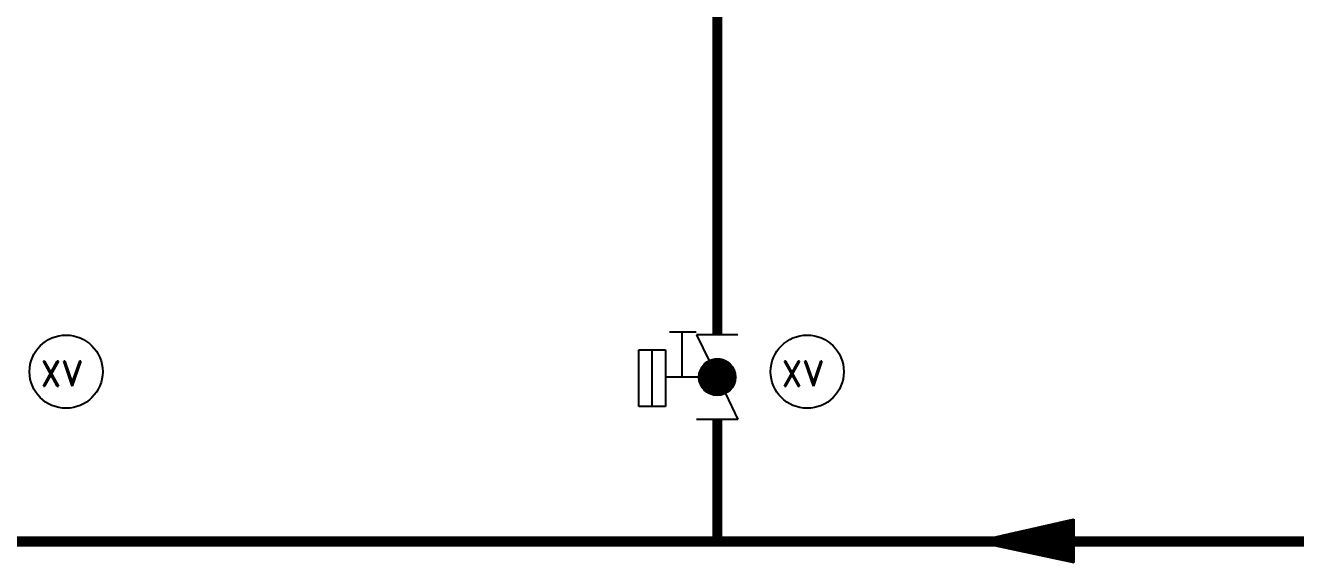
# Model space of a CAD drawing. Extents: x -22909.9 to -22897.8, y -4.7 to 4.1.
# Drawn here: x -22903.843 to -22901.976, y -2.399 to -1.609 of the extents above; entities that cross this region are included whole.
import ezdxf

# ---------------------------------------------------------------- set-up
doc = ezdxf.new("R2010")
doc.units = 0
doc.header["$MEASUREMENT"] = 0
doc.layers.get('0').update_dxf_attribs({"linetype": 'CONTINUOUS'})
doc.layers.add('DESCARGA', color=5, linetype='CONTINUOUS')
doc.styles.add('ROMAND', font='romand', dxfattribs={"height": 0.0339})

# ---------------------------------------------------------------- blocks, each defined once
blk = doc.blocks.new('*X2')
at = {"color": 0}
for p, q in [((2.9951, 7.9732), (3.0021, 7.9802)), ((2.9956, 7.9745), (3.0019, 7.9808)), ((2.996, 7.9758), (3.0017, 7.9815)), ((2.9965, 7.9771), (3.0015, 7.9822)), ((2.9969, 7.9785), (3.0013, 7.9829)), ((2.9973, 7.9798), (3.0011, 7.9835)), ((2.9978, 7.9811), (3.0009, 7.9842)), ((2.9982, 7.9824), (3.0006, 7.9849)), ((2.9987, 7.9838), (3.0004, 7.9855)), ((2.9991, 7.9851), (3.0002, 7.9862)), ((2.9996, 7.9864), (3, 7.9869)), ((2.9784, 7.9228), (3.0102, 7.9546)), ((2.9788, 7.9241), (3.01, 7.9553)), ((2.9792, 7.9255), (3.0098, 7.956)), ((2.9797, 7.9268), (3.0096, 7.9567)), ((2.9801, 7.9281), (3.0094, 7.9573)), ((2.9806, 7.9294), (3.0091, 7.958)), ((2.981, 7.9308), (3.0089, 7.9587)), ((2.9814, 7.9321), (3.0087, 7.9593)), ((2.9819, 7.9334), (3.0085, 7.96)), ((2.9823, 7.9347), (3.0083, 7.9607)), ((2.9828, 7.9361), (3.0081, 7.9614)), ((2.9832, 7.9374), (3.0079, 7.962)), ((2.9837, 7.9387), (3.0077, 7.9627)), ((2.9841, 7.94), (3.0074, 7.9634)), ((2.9845, 7.9414), (3.0072, 7.9641)), ((2.985, 7.9427), (3.007, 7.9647)), ((2.9854, 7.944), (3.0068, 7.9654)), ((2.9859, 7.9453), (3.0066, 7.9661)), ((2.9863, 7.9467), (3.0064, 7.9667)), ((2.9867, 7.948), (3.0062, 7.9674)), ((2.9872, 7.9493), (3.006, 7.9681)), ((2.9876, 7.9506), (3.0057, 7.9688)), ((2.9881, 7.952), (3.0055, 7.9694)), ((2.9885, 7.9533), (3.0053, 7.9701)), ((2.989, 7.9546), (3.0051, 7.9708)), ((2.9894, 7.9559), (3.0049, 7.9714)), ((2.9898, 7.9573), (3.0047, 7.9721)), ((2.9903, 7.9586), (3.0045, 7.9728)), ((2.9907, 7.9599), (3.0043, 7.9735)), ((2.9912, 7.9612), (3.004, 7.9741)), ((2.9916, 7.9626), (3.0038, 7.9748)), ((2.992, 7.9639), (3.0036, 7.9755)), ((2.9925, 7.9652), (3.0034, 7.9761)), ((2.9929, 7.9665), (3.0032, 7.9768)), ((2.9934, 7.9679), (3.003, 7.9775)), ((2.9938, 7.9692), (3.0028, 7.9782)), ((2.9943, 7.9705), (3.0026, 7.9788)), ((2.9947, 7.9718), (3.0023, 7.9795)), ((2.9611, 7.8711), (3.0185, 7.9285)), ((2.9616, 7.8724), (3.0183, 7.9291)), ((2.962, 7.8738), (3.0181, 7.9298)), ((2.9625, 7.8751), (3.0178, 7.9305)), ((2.9629, 7.8764), (3.0176, 7.9311)), ((2.9633, 7.8777), (3.0174, 7.9318)), ((2.9638, 7.8791), (3.0172, 7.9325)), ((2.9642, 7.8804), (3.017, 7.9332)), ((2.9647, 7.8817), (3.0168, 7.9338)), ((2.9651, 7.883), (3.0166, 7.9345)), ((2.9656, 7.8844), (3.0164, 7.9352)), ((2.966, 7.8857), (3.0162, 7.9358)), ((2.9664, 7.887), (3.0159, 7.9365)), ((2.9669, 7.8883), (3.0157, 7.9372)), ((2.9673, 7.8897), (3.0155, 7.9379)), ((2.9678, 7.891), (3.0153, 7.9385)), ((2.9682, 7.8923), (3.0151, 7.9392)), ((2.9686, 7.8936), (3.0149, 7.9399)), ((2.9691, 7.895), (3.0147, 7.9405)), ((2.9695, 7.8963), (3.0145, 7.9412)), ((2.97, 7.8976), (3.0142, 7.9419)), ((2.9704, 7.8989), (3.014, 7.9426)), ((2.9708, 7.9003), (3.0138, 7.9432)), ((2.9713, 7.9016), (3.0136, 7.9439)), ((2.9717, 7.9029), (3.0134, 7.9446)), ((2.9722, 7.9042), (3.0132, 7.9452)), ((2.9726, 7.9056), (3.013, 7.9459)), ((2.9731, 7.9069), (3.0128, 7.9466)), ((2.9735, 7.9082), (3.0125, 7.9473)), ((2.9739, 7.9095), (3.0123, 7.9479)), ((2.9744, 7.9109), (3.0121, 7.9486)), ((2.9748, 7.9122), (3.0119, 7.9493)), ((2.9753, 7.9135), (3.0117, 7.9499)), ((2.9757, 7.9148), (3.0115, 7.9506)), ((2.9761, 7.9162), (3.0113, 7.9513)), ((2.9766, 7.9175), (3.0111, 7.952)), ((2.977, 7.9188), (3.0108, 7.9526)), ((2.9775, 7.9201), (3.0106, 7.9533)), ((2.9779, 7.9215), (3.0104, 7.954)), ((2.9439, 7.8194), (3.0268, 7.9023)), ((2.9444, 7.8207), (3.0266, 7.9029)), ((2.9448, 7.8221), (3.0263, 7.9036)), ((2.9452, 7.8234), (3.0261, 7.9043)), ((2.9457, 7.8247), (3.0259, 7.905)), ((2.9461, 7.826), (3.0257, 7.9056)), ((2.9466, 7.8274), (3.0255, 7.9063)), ((2.947, 7.8287), (3.0253, 7.907)), ((2.9474, 7.83), (3.0251, 7.9076)), ((2.9479, 7.8313), (3.0249, 7.9083)), ((2.9483, 7.8327), (3.0246, 7.909)), ((2.9488, 7.834), (3.0244, 7.9097)), ((2.9492, 7.8353), (3.0242, 7.9103)), ((2.9497, 7.8366), (3.024, 7.911)), ((2.9501, 7.838), (3.0238, 7.9117)), ((2.9505, 7.8393), (3.0236, 7.9123)), ((2.951, 7.8406), (3.0234, 7.913)), ((2.9514, 7.8419), (3.0232, 7.9137)), ((2.9519, 7.8433), (3.0229, 7.9144)), ((2.9523, 7.8446), (3.0227, 7.915)), ((2.9527, 7.8459), (3.0225, 7.9157)), ((2.9532, 7.8472), (3.0223, 7.9164)), ((2.9536, 7.8486), (3.0221, 7.917)), ((2.9541, 7.8499), (3.0219, 7.9177)), ((2.9545, 7.8512), (3.0217, 7.9184)), ((2.955, 7.8526), (3.0215, 7.9191)), ((2.9554, 7.8539), (3.0212, 7.9197)), ((2.9558, 7.8552), (3.021, 7.9204)), ((2.9563, 7.8565), (3.0208, 7.9211)), ((2.9567, 7.8579), (3.0206, 7.9217)), ((2.9572, 7.8592), (3.0204, 7.9224)), ((2.9576, 7.8605), (3.0202, 7.9231)), ((2.958, 7.8618), (3.02, 7.9238)), ((2.9585, 7.8632), (3.0198, 7.9244)), ((2.9589, 7.8645), (3.0195, 7.9251)), ((2.9594, 7.8658), (3.0193, 7.9258)), ((2.9598, 7.8671), (3.0191, 7.9264)), ((2.9603, 7.8685), (3.0189, 7.9271)), ((2.9607, 7.8698), (3.0187, 7.9278)), ((2.9332, 7.7866), (3.0321, 7.8855)), ((2.9333, 7.7876), (3.0319, 7.8862)), ((2.9338, 7.7889), (3.0317, 7.8868)), ((2.9341, 7.7866), (3.0323, 7.8848)), ((2.9342, 7.7903), (3.0314, 7.8875)), ((2.9346, 7.7916), (3.0312, 7.8882)), ((2.935, 7.7866), (3.0325, 7.8841)), ((2.9351, 7.7929), (3.031, 7.8888)), ((2.9355, 7.7942), (3.0308, 7.8895)), ((2.9359, 7.7866), (3.0327, 7.8835)), ((2.936, 7.7956), (3.0306, 7.8902)), ((2.9364, 7.7969), (3.0304, 7.8909)), ((2.9368, 7.7982), (3.0302, 7.8915)), ((2.9368, 7.7866), (3.0329, 7.8828)), ((2.9373, 7.7995), (3.03, 7.8922)), ((2.9377, 7.8009), (3.0297, 7.8929)), ((2.9377, 7.7866), (3.0331, 7.8821)), ((2.9382, 7.8022), (3.0295, 7.8935)), ((2.9385, 7.7866), (3.0334, 7.8815)), ((2.9386, 7.8035), (3.0293, 7.8942)), ((2.9391, 7.8048), (3.0291, 7.8949)), ((2.9394, 7.7866), (3.0336, 7.8808)), ((2.9395, 7.8062), (3.0289, 7.8956)), ((2.9399, 7.8075), (3.0287, 7.8962)), ((2.9403, 7.7866), (3.0338, 7.8801)), ((2.9404, 7.8088), (3.0285, 7.8969)), ((2.9408, 7.8101), (3.0283, 7.8976)), ((2.9412, 7.7866), (3.034, 7.8794)), ((2.9413, 7.8115), (3.028, 7.8982)), ((2.9417, 7.8128), (3.0278, 7.8989)), ((2.9421, 7.8141), (3.0276, 7.8996)), ((2.9421, 7.7866), (3.0342, 7.8788)), ((2.9426, 7.8154), (3.0274, 7.9003)), ((2.943, 7.8168), (3.0272, 7.9009)), ((2.943, 7.7866), (3.0344, 7.8781)), ((2.9435, 7.8181), (3.027, 7.9016)), ((2.9438, 7.7866), (3.0346, 7.8774)), ((2.9447, 7.7866), (3.0348, 7.8768)), ((2.9456, 7.7866), (3.0351, 7.8761)), ((2.9465, 7.7866), (3.0353, 7.8754)), ((2.9474, 7.7866), (3.0355, 7.8747)), ((2.9483, 7.7866), (3.0357, 7.8741)), ((2.9491, 7.7866), (3.0359, 7.8734)), ((2.95, 7.7866), (3.0361, 7.8727)), ((2.9509, 7.7866), (3.0363, 7.8721)), ((2.9518, 7.7866), (3.0365, 7.8714)), ((2.9527, 7.7866), (3.0367, 7.8707)), ((2.9536, 7.7866), (3.037, 7.87)), ((2.9544, 7.7866), (3.0372, 7.8694)), ((2.9553, 7.7866), (3.0374, 7.8687)), ((2.9562, 7.7866), (3.0376, 7.868)), ((2.9571, 7.7866), (3.0378, 7.8674)), ((2.958, 7.7866), (3.038, 7.8667)), ((2.9589, 7.7866), (3.0382, 7.866)), ((2.9598, 7.7866), (3.0384, 7.8653)), ((2.9606, 7.7866), (3.0387, 7.8647)), ((2.9615, 7.7866), (3.0389, 7.864)), ((2.9624, 7.7866), (3.0391, 7.8633)), ((2.9633, 7.7866), (3.0393, 7.8627)), ((2.9642, 7.7866), (3.0395, 7.862)), ((2.9651, 7.7866), (3.0397, 7.8613)), ((2.9659, 7.7866), (3.0399, 7.8606)), ((2.9668, 7.7866), (3.0401, 7.86)), ((2.9677, 7.7866), (3.0404, 7.8593)), ((2.9686, 7.7866), (3.0406, 7.8586)), ((2.9695, 7.7866), (3.0408, 7.8579)), ((2.9704, 7.7866), (3.041, 7.8573)), ((2.9712, 7.7866), (3.0412, 7.8566)), ((2.9721, 7.7866), (3.0414, 7.8559)), ((2.973, 7.7866), (3.0416, 7.8553)), ((2.9739, 7.7866), (3.0418, 7.8546)), ((2.9748, 7.7866), (3.0421, 7.8539)), ((2.9757, 7.7866), (3.0423, 7.8532)), ((2.9765, 7.7866), (3.0425, 7.8526)), ((2.9774, 7.7866), (3.0427, 7.8519)), ((2.9783, 7.7866), (3.0429, 7.8512)), ((2.9792, 7.7866), (3.0431, 7.8506)), ((2.9801, 7.7866), (3.0433, 7.8499)), ((2.981, 7.7866), (3.0435, 7.8492)), ((2.9818, 7.7866), (3.0438, 7.8485)), ((2.9827, 7.7866), (3.044, 7.8479)), ((2.9836, 7.7866), (3.0442, 7.8472)), ((2.9845, 7.7866), (3.0444, 7.8465)), ((2.9854, 7.7866), (3.0446, 7.8459)), ((2.9863, 7.7866), (3.0448, 7.8452)), ((2.9872, 7.7866), (3.045, 7.8445)), ((2.988, 7.7866), (3.0452, 7.8438)), ((2.9889, 7.7866), (3.0455, 7.8432)), ((2.9898, 7.7866), (3.0457, 7.8425)), ((2.9907, 7.7866), (3.0459, 7.8418)), ((2.9916, 7.7866), (3.0461, 7.8412)), ((2.9925, 7.7866), (3.0463, 7.8405)), ((2.9933, 7.7866), (3.0465, 7.8398)), ((2.9942, 7.7866), (3.0467, 7.8391)), ((2.9951, 7.7866), (3.0469, 7.8385)), ((2.996, 7.7866), (3.0472, 7.8378)), ((2.9969, 7.7866), (3.0474, 7.8371)), ((2.9978, 7.7866), (3.0476, 7.8365)), ((2.9986, 7.7866), (3.0478, 7.8358)), ((2.9995, 7.7866), (3.048, 7.8351)), ((3.0004, 7.7866), (3.0482, 7.8344)), ((3.0013, 7.7866), (3.0484, 7.8338)), ((3.0022, 7.7866), (3.0486, 7.8331)), ((3.0031, 7.7866), (3.0489, 7.8324)), ((3.0039, 7.7866), (3.0491, 7.8318)), ((3.0048, 7.7866), (3.0493, 7.8311)), ((3.0057, 7.7866), (3.0495, 7.8304)), ((3.0066, 7.7866), (3.0497, 7.8297)), ((3.0075, 7.7866), (3.0499, 7.8291)), ((3.0084, 7.7866), (3.0501, 7.8284)), ((3.0092, 7.7866), (3.0503, 7.8277)), ((3.0101, 7.7866), (3.0506, 7.8271)), ((3.011, 7.7866), (3.0508, 7.8264)), ((3.0119, 7.7866), (3.051, 7.8257)), ((3.0128, 7.7866), (3.0512, 7.825)), ((3.0137, 7.7866), (3.0514, 7.8244)), ((3.0146, 7.7866), (3.0516, 7.8237)), ((3.0154, 7.7866), (3.0518, 7.823)), ((3.0163, 7.7866), (3.052, 7.8224)), ((3.0172, 7.7866), (3.0523, 7.8217)), ((3.0181, 7.7866), (3.0525, 7.821)), ((3.019, 7.7866), (3.0527, 7.8203)), ((3.0199, 7.7866), (3.0529, 7.8197)), ((3.0207, 7.7866), (3.0531, 7.819)), ((3.0216, 7.7866), (3.0533, 7.8183)), ((3.0225, 7.7866), (3.0535, 7.8177)), ((3.0234, 7.7866), (3.0537, 7.817)), ((3.0243, 7.7866), (3.054, 7.8163)), ((3.0252, 7.7866), (3.0542, 7.8156)), ((3.026, 7.7866), (3.0544, 7.815)), ((3.0269, 7.7866), (3.0546, 7.8143)), ((3.0278, 7.7866), (3.0548, 7.8136)), ((3.0287, 7.7866), (3.055, 7.813)), ((3.0296, 7.7866), (3.0552, 7.8123)), ((3.0305, 7.7866), (3.0554, 7.8116)), ((3.0313, 7.7866), (3.0556, 7.8109)), ((3.0322, 7.7866), (3.0559, 7.8103)), ((3.0331, 7.7866), (3.0561, 7.8096)), ((3.034, 7.7866), (3.0563, 7.8089)), ((3.0349, 7.7866), (3.0565, 7.8083)), ((3.0358, 7.7866), (3.0567, 7.8076)), ((3.0366, 7.7866), (3.0569, 7.8069)), ((3.0375, 7.7866), (3.0571, 7.8062)), ((3.0384, 7.7866), (3.0573, 7.8056)), ((3.0393, 7.7866), (3.0576, 7.8049)), ((3.0402, 7.7866), (3.0578, 7.8042)), ((3.0411, 7.7866), (3.058, 7.8036)), ((3.042, 7.7866), (3.0582, 7.8029)), ((3.0428, 7.7866), (3.0584, 7.8022)), ((3.0437, 7.7866), (3.0586, 7.8015)), ((3.0446, 7.7866), (3.0588, 7.8009)), ((3.0455, 7.7866), (3.059, 7.8002)), ((3.0464, 7.7866), (3.0593, 7.7995)), ((3.0473, 7.7866), (3.0595, 7.7989)), ((3.0481, 7.7866), (3.0597, 7.7982)), ((3.049, 7.7866), (3.0599, 7.7975)), ((3.0499, 7.7866), (3.0601, 7.7968)), ((3.0508, 7.7866), (3.0603, 7.7962)), ((3.0517, 7.7866), (3.0605, 7.7955)), ((3.0526, 7.7866), (3.0607, 7.7948)), ((3.0534, 7.7866), (3.061, 7.7942)), ((3.0543, 7.7866), (3.0612, 7.7935)), ((3.0552, 7.7866), (3.0614, 7.7928)), ((3.0561, 7.7866), (3.0616, 7.7921)), ((3.057, 7.7866), (3.0618, 7.7915)), ((3.0579, 7.7866), (3.062, 7.7908)), ((3.0587, 7.7866), (3.0622, 7.7901)), ((3.0596, 7.7866), (3.0624, 7.7895)), ((3.0605, 7.7866), (3.0627, 7.7888)), ((3.0614, 7.7866), (3.0629, 7.7881)), ((3.0623, 7.7866), (3.0631, 7.7874)), ((3.0632, 7.7866), (3.0633, 7.7868))]:
    blk.add_line(p, q, dxfattribs=at)
blk = doc.blocks.new('FLECHA')
for p, q in [((0.0079, 0.0975), (-0.0403, -0.047)), ((0.0079, 0.0975), (0.0536, -0.047)), ((-0.0403, -0.047), (0.0536, -0.047))]:
    blk.add_line(p, q)
at = {"xscale": 0.7200000000000001, "yscale": 0.7200000000000001, "zscale": 0.7200000000000001}
blk.add_blockref('*X2', (-2.152, -5.6534), dxfattribs=at)
blk = doc.blocks.new('*X22')
at = {"color": 0}
for p, q in [((3.2725, 2.9365), (3.3005, 2.9645)), ((3.2725, 2.9366), (3.3003, 2.9645)), ((3.2725, 2.9368), (3.3002, 2.9645)), ((3.2725, 2.937), (3.3, 2.9645)), ((3.2725, 2.9372), (3.2998, 2.9645)), ((3.2725, 2.9373), (3.2996, 2.9645)), ((3.2725, 2.9375), (3.2995, 2.9645)), ((3.2725, 2.9377), (3.2993, 2.9645)), ((3.2725, 2.9379), (3.2991, 2.9645)), ((3.2725, 2.938), (3.2989, 2.9645)), ((3.2725, 2.9382), (3.2988, 2.9645)), ((3.2725, 2.9384), (3.2986, 2.9645)), ((3.2725, 2.9386), (3.2984, 2.9645)), ((3.2725, 2.9361), (3.3008, 2.9644)), ((3.2725, 2.9363), (3.3007, 2.9644)), ((3.2725, 2.9388), (3.2982, 2.9644)), ((3.2725, 2.939), (3.298, 2.9644)), ((3.2726, 2.935), (3.302, 2.9644)), ((3.2726, 2.9351), (3.3018, 2.9644)), ((3.2726, 2.9353), (3.3017, 2.9644)), ((3.2726, 2.9355), (3.3015, 2.9644)), ((3.2726, 2.9356), (3.3013, 2.9644)), ((3.2726, 2.9358), (3.3012, 2.9644)), ((3.2726, 2.936), (3.301, 2.9644)), ((3.2726, 2.9392), (3.2978, 2.9644)), ((3.2726, 2.9393), (3.2976, 2.9644)), ((3.2726, 2.9395), (3.2975, 2.9644)), ((3.2726, 2.9397), (3.2973, 2.9644)), ((3.2726, 2.9399), (3.2971, 2.9644)), ((3.2726, 2.9401), (3.2969, 2.9644)), ((3.2726, 2.9348), (3.3022, 2.9643)), ((3.2726, 2.9403), (3.2967, 2.9643)), ((3.2727, 2.9342), (3.3028, 2.9643)), ((3.2727, 2.9343), (3.3026, 2.9643)), ((3.2727, 2.9345), (3.3025, 2.9643)), ((3.2727, 2.9347), (3.3023, 2.9643)), ((3.2727, 2.9405), (3.2965, 2.9643)), ((3.2727, 2.9407), (3.2963, 2.9643)), ((3.2727, 2.9409), (3.2961, 2.9643)), ((3.2727, 2.934), (3.3029, 2.9642)), ((3.2727, 2.9411), (3.2959, 2.9642)), ((3.2728, 2.9334), (3.3036, 2.9642)), ((3.2728, 2.9336), (3.3034, 2.9642)), ((3.2728, 2.9337), (3.3033, 2.9642)), ((3.2728, 2.9339), (3.3031, 2.9642)), ((3.2728, 2.9413), (3.2957, 2.9642)), ((3.2728, 2.9415), (3.2955, 2.9642)), ((3.2728, 2.9417), (3.2953, 2.9642)), ((3.2729, 2.9328), (3.3042, 2.9641)), ((3.2729, 2.933), (3.304, 2.9641)), ((3.2729, 2.9331), (3.3039, 2.9641)), ((3.2729, 2.9333), (3.3037, 2.9641)), ((3.2729, 2.9419), (3.295, 2.9641)), ((3.2729, 2.9421), (3.2948, 2.9641)), ((3.2729, 2.9424), (3.2946, 2.964)), ((3.273, 2.9324), (3.3046, 2.964)), ((3.273, 2.9325), (3.3045, 2.964)), ((3.273, 2.9327), (3.3043, 2.964)), ((3.273, 2.9426), (3.2944, 2.964)), ((3.273, 2.9428), (3.2942, 2.964)), ((3.273, 2.9322), (3.3048, 2.9639)), ((3.2731, 2.9319), (3.3051, 2.9639)), ((3.2731, 2.9321), (3.3049, 2.9639)), ((3.2731, 2.943), (3.294, 2.9639)), ((3.2731, 2.9432), (3.2937, 2.9639)), ((3.2731, 2.9318), (3.3052, 2.9638)), ((3.2732, 2.9315), (3.3055, 2.9638)), ((3.2732, 2.9316), (3.3053, 2.9638)), ((3.2732, 2.9435), (3.2935, 2.9638)), ((3.2732, 2.9437), (3.2933, 2.9638)), ((3.2732, 2.9313), (3.3056, 2.9637)), ((3.2733, 2.9311), (3.3059, 2.9637)), ((3.2733, 2.9312), (3.3058, 2.9637)), ((3.2733, 2.9439), (3.293, 2.9637)), ((3.2733, 2.9442), (3.2928, 2.9637)), ((3.2733, 2.9309), (3.3061, 2.9636)), ((3.2734, 2.9306), (3.3063, 2.9636)), ((3.2734, 2.9308), (3.3062, 2.9636)), ((3.2734, 2.9444), (3.2926, 2.9636)), ((3.2734, 2.9305), (3.3065, 2.9635)), ((3.2735, 2.9302), (3.3068, 2.9635)), ((3.2735, 2.9304), (3.3066, 2.9635)), ((3.2735, 2.9447), (3.2923, 2.9635)), ((3.2735, 2.9449), (3.2921, 2.9635)), ((3.2736, 2.93), (3.307, 2.9634)), ((3.2736, 2.9301), (3.3069, 2.9634)), ((3.2736, 2.9451), (3.2918, 2.9634)), ((3.2736, 2.9298), (3.3072, 2.9633)), ((3.2737, 2.9295), (3.3074, 2.9633)), ((3.2737, 2.9297), (3.3073, 2.9633)), ((3.2737, 2.9454), (3.2916, 2.9633)), ((3.2737, 2.9457), (3.2913, 2.9632)), ((3.2738, 2.9293), (3.3077, 2.9632)), ((3.2738, 2.9294), (3.3076, 2.9632)), ((3.2738, 2.9459), (3.2911, 2.9631)), ((3.2739, 2.929), (3.308, 2.9631)), ((3.2739, 2.9291), (3.3078, 2.9631)), ((3.2739, 2.9462), (3.2908, 2.9631)), ((3.2739, 2.9289), (3.3081, 2.963)), ((3.274, 2.9287), (3.3082, 2.963)), ((3.274, 2.9464), (3.2905, 2.963)), ((3.274, 2.9286), (3.3084, 2.9629)), ((3.2741, 2.9285), (3.3085, 2.9629)), ((3.2741, 2.9467), (3.2903, 2.9629)), ((3.2741, 2.9284), (3.3086, 2.9628)), ((3.2742, 2.9281), (3.3089, 2.9628)), ((3.2742, 2.9282), (3.3088, 2.9628)), ((3.2742, 2.947), (3.29, 2.9628)), ((3.2743, 2.9278), (3.3091, 2.9627)), ((3.2743, 2.928), (3.309, 2.9627)), ((3.2743, 2.9473), (3.2897, 2.9627)), ((3.2744, 2.9276), (3.3094, 2.9626)), ((3.2744, 2.9277), (3.3093, 2.9626)), ((3.2744, 2.9476), (3.2894, 2.9625)), ((3.2745, 2.9273), (3.3096, 2.9625)), ((3.2745, 2.9275), (3.3095, 2.9625)), ((3.2746, 2.9271), (3.3099, 2.9624)), ((3.2746, 2.9272), (3.3098, 2.9624)), ((3.2746, 2.9479), (3.2891, 2.9624)), ((3.2747, 2.927), (3.31, 2.9623)), ((3.2747, 2.9482), (3.2888, 2.9623)), ((3.2747, 2.9268), (3.3101, 2.9622)), ((3.2748, 2.9267), (3.3103, 2.9622)), ((3.2748, 2.9485), (3.2885, 2.9622)), ((3.2748, 2.9266), (3.3104, 2.9621)), ((3.2749, 2.9265), (3.3105, 2.9621)), ((3.275, 2.9262), (3.3108, 2.962)), ((3.275, 2.9263), (3.3106, 2.962)), ((3.275, 2.9488), (3.2882, 2.962)), ((3.2751, 2.926), (3.311, 2.9619)), ((3.2751, 2.9261), (3.3109, 2.9619)), ((3.2751, 2.9492), (3.2878, 2.9619)), ((3.2752, 2.9259), (3.3111, 2.9618)), ((3.2752, 2.9258), (3.3112, 2.9617)), ((3.2753, 2.9256), (3.3113, 2.9617)), ((3.2753, 2.9495), (3.2875, 2.9617)), ((3.2754, 2.9254), (3.3116, 2.9616)), ((3.2754, 2.9255), (3.3115, 2.9616)), ((3.2755, 2.9253), (3.3117, 2.9615)), ((3.2755, 2.9499), (3.2871, 2.9615)), ((3.2755, 2.9252), (3.3118, 2.9614)), ((3.2756, 2.925), (3.3119, 2.9614)), ((3.2757, 2.9248), (3.3122, 2.9613)), ((3.2757, 2.9249), (3.312, 2.9613)), ((3.2757, 2.9502), (3.2868, 2.9613)), ((3.2758, 2.9247), (3.3123, 2.9612)), ((3.2758, 2.9246), (3.3124, 2.9611)), ((3.2759, 2.9245), (3.3125, 2.9611)), ((3.2759, 2.9506), (3.2864, 2.9611)), ((3.276, 2.9244), (3.3126, 2.961)), ((3.276, 2.9242), (3.3127, 2.9609)), ((3.2761, 2.9241), (3.3128, 2.9609)), ((3.2761, 2.951), (3.286, 2.9609)), ((3.2762, 2.9239), (3.3131, 2.9608)), ((3.2762, 2.924), (3.313, 2.9608)), ((3.2763, 2.9238), (3.3132, 2.9607)), ((3.2764, 2.9236), (3.3134, 2.9606)), ((3.2764, 2.9237), (3.3133, 2.9606)), ((3.2764, 2.9514), (3.2855, 2.9606)), ((3.2765, 2.9235), (3.3135, 2.9605)), ((3.2766, 2.9233), (3.3137, 2.9604)), ((3.2766, 2.9234), (3.3136, 2.9604)), ((3.2766, 2.9519), (3.2851, 2.9603)), ((3.2767, 2.9231), (3.3138, 2.9603)), ((3.2768, 2.923), (3.3139, 2.9602)), ((3.2768, 2.9229), (3.3141, 2.9601)), ((3.2769, 2.9228), (3.3142, 2.9601)), ((3.277, 2.9227), (3.3143, 2.96)), ((3.277, 2.9524), (3.2846, 2.96)), ((3.277, 2.9226), (3.3144, 2.9599)), ((3.2771, 2.9225), (3.3145, 2.9599)), ((3.2772, 2.9224), (3.3146, 2.9598)), ((3.2773, 2.9223), (3.3147, 2.9597)), ((3.2773, 2.9222), (3.3148, 2.9596)), ((3.2773, 2.953), (3.284, 2.9596)), ((3.2774, 2.9221), (3.3149, 2.9596)), ((3.2775, 2.922), (3.315, 2.9595)), ((3.2776, 2.9218), (3.3152, 2.9594)), ((3.2776, 2.9219), (3.3151, 2.9594)), ((3.2777, 2.9217), (3.3153, 2.9593)), ((3.2778, 2.9216), (3.3154, 2.9592)), ((3.2778, 2.9536), (3.2834, 2.9592)), ((3.2779, 2.9214), (3.3156, 2.9591)), ((3.2779, 2.9215), (3.3155, 2.9591)), ((3.278, 2.9213), (3.3157, 2.959)), ((3.2781, 2.9212), (3.3158, 2.9589)), ((3.2782, 2.9211), (3.3159, 2.9588)), ((3.2782, 2.921), (3.316, 2.9587)), ((3.2783, 2.9209), (3.3161, 2.9587)), ((3.2784, 2.9208), (3.3162, 2.9586)), ((3.2784, 2.9544), (3.2826, 2.9586)), ((3.2785, 2.9207), (3.3163, 2.9585)), ((3.2785, 2.9206), (3.3164, 2.9584)), ((3.2786, 2.9205), (3.3165, 2.9584)), ((3.2787, 2.9204), (3.3166, 2.9583)), ((3.2788, 2.9203), (3.3167, 2.9582)), ((3.2789, 2.9202), (3.3168, 2.9581)), ((3.2789, 2.9201), (3.3169, 2.958)), ((3.279, 2.92), (3.317, 2.9579)), ((3.2791, 2.9199), (3.3171, 2.9579)), ((3.2792, 2.9198), (3.3172, 2.9578)), ((3.2793, 2.9197), (3.3173, 2.9577)), ((3.2793, 2.9555), (3.2815, 2.9576)), ((3.2794, 2.9196), (3.3174, 2.9576)), ((3.2794, 2.9195), (3.3175, 2.9575)), ((3.2795, 2.9194), (3.3175, 2.9575)), ((3.2796, 2.9193), (3.3176, 2.9574)), ((3.2797, 2.9193), (3.3177, 2.9573)), ((3.2798, 2.9192), (3.3178, 2.9572)), ((3.2799, 2.9191), (3.3179, 2.9571)), ((3.28, 2.919), (3.318, 2.957)), ((3.28, 2.9189), (3.3181, 2.9569)), ((3.2801, 2.9188), (3.3182, 2.9569)), ((3.2802, 2.9187), (3.3183, 2.9568)), ((3.2803, 2.9186), (3.3184, 2.9567)), ((3.2804, 2.9185), (3.3184, 2.9566)), ((3.2805, 2.9184), (3.3185, 2.9565)), ((3.2806, 2.9184), (3.3186, 2.9564)), ((3.2807, 2.9183), (3.3187, 2.9563)), ((3.2807, 2.9182), (3.3188, 2.9562)), ((3.2808, 2.9181), (3.3189, 2.9561)), ((3.2809, 2.918), (3.319, 2.956)), ((3.281, 2.9179), (3.3191, 2.956)), ((3.2811, 2.9178), (3.3191, 2.9559)), ((3.2812, 2.9178), (3.3192, 2.9558)), ((3.2813, 2.9177), (3.3193, 2.9557)), ((3.2814, 2.9176), (3.3194, 2.9556)), ((3.2815, 2.9175), (3.3195, 2.9555)), ((3.2816, 2.9174), (3.3196, 2.9554)), ((3.2817, 2.9173), (3.3196, 2.9553)), ((3.2818, 2.9173), (3.3197, 2.9552)), ((3.2819, 2.9172), (3.3198, 2.9551)), ((3.282, 2.9171), (3.3199, 2.955)), ((3.2821, 2.917), (3.32, 2.9549)), ((3.2821, 2.9169), (3.3201, 2.9548)), ((3.2822, 2.9168), (3.3201, 2.9547)), ((3.2823, 2.9168), (3.3202, 2.9546)), ((3.2824, 2.9167), (3.3203, 2.9545)), ((3.2825, 2.9166), (3.3204, 2.9544)), ((3.2826, 2.9165), (3.3205, 2.9543)), ((3.2827, 2.9165), (3.3205, 2.9542)), ((3.2828, 2.9164), (3.3206, 2.9541)), ((3.2829, 2.9163), (3.3207, 2.9541)), ((3.283, 2.9162), (3.3208, 2.954)), ((3.2831, 2.9161), (3.3208, 2.9539)), ((3.2832, 2.9161), (3.3209, 2.9537)), ((3.2833, 2.916), (3.321, 2.9536)), ((3.2834, 2.9159), (3.3211, 2.9535)), ((3.2835, 2.9158), (3.3211, 2.9534)), ((3.2836, 2.9158), (3.3212, 2.9533)), ((3.2837, 2.9157), (3.3213, 2.9532)), ((3.2838, 2.9156), (3.3214, 2.9531)), ((3.2839, 2.9155), (3.3214, 2.953)), ((3.2841, 2.9155), (3.3215, 2.9529)), ((3.2842, 2.9154), (3.3216, 2.9528)), ((3.2843, 2.9153), (3.3217, 2.9527)), ((3.2844, 2.9153), (3.3217, 2.9526)), ((3.2845, 2.9152), (3.3218, 2.9525)), ((3.2846, 2.9151), (3.3219, 2.9524)), ((3.2847, 2.915), (3.3219, 2.9523)), ((3.2848, 2.915), (3.322, 2.9522)), ((3.2849, 2.9149), (3.3221, 2.9521)), ((3.285, 2.9148), (3.3221, 2.952)), ((3.2851, 2.9148), (3.3222, 2.9519)), ((3.2852, 2.9147), (3.3223, 2.9518)), ((3.2853, 2.9146), (3.3223, 2.9516)), ((3.2854, 2.9146), (3.3224, 2.9515)), ((3.2856, 2.9145), (3.3225, 2.9514)), ((3.2857, 2.9144), (3.3225, 2.9513)), ((3.2858, 2.9144), (3.3226, 2.9512)), ((3.2859, 2.9143), (3.3227, 2.9511)), ((3.286, 2.9142), (3.3227, 2.951)), ((3.2861, 2.9142), (3.3228, 2.9509)), ((3.2862, 2.9141), (3.3229, 2.9508)), ((3.2863, 2.914), (3.3229, 2.9506)), ((3.2865, 2.914), (3.323, 2.9505)), ((3.2866, 2.9139), (3.3231, 2.9504)), ((3.2867, 2.9139), (3.3231, 2.9503)), ((3.2868, 2.9138), (3.3232, 2.9502)), ((3.2869, 2.9137), (3.3232, 2.9501)), ((3.287, 2.9137), (3.3233, 2.95)), ((3.2871, 2.9136), (3.3234, 2.9498)), ((3.2873, 2.9136), (3.3234, 2.9497)), ((3.2874, 2.9135), (3.3235, 2.9496)), ((3.2875, 2.9134), (3.3235, 2.9495)), ((3.2876, 2.9134), (3.3236, 2.9494)), ((3.2877, 2.9133), (3.3237, 2.9492)), ((3.2879, 2.9133), (3.3237, 2.9491)), ((3.288, 2.9132), (3.3238, 2.949)), ((3.2881, 2.9132), (3.3238, 2.9489)), ((3.2882, 2.9131), (3.3239, 2.9488)), ((3.2883, 2.913), (3.3239, 2.9486)), ((3.2885, 2.913), (3.324, 2.9485)), ((3.2886, 2.9129), (3.324, 2.9484)), ((3.2887, 2.9129), (3.3241, 2.9483)), ((3.2888, 2.9128), (3.3242, 2.9482)), ((3.289, 2.9128), (3.3242, 2.948)), ((3.2891, 2.9127), (3.3243, 2.9479)), ((3.2892, 2.9127), (3.3243, 2.9478)), ((3.2893, 2.9126), (3.3244, 2.9477)), ((3.2895, 2.9126), (3.3244, 2.9475)), ((3.2896, 2.9125), (3.3245, 2.9474)), ((3.2897, 2.9125), (3.3245, 2.9473)), ((3.2898, 2.9124), (3.3246, 2.9471)), ((3.29, 2.9124), (3.3246, 2.947)), ((3.2901, 2.9123), (3.3247, 2.9469)), ((3.2902, 2.9123), (3.3247, 2.9468)), ((3.2904, 2.9122), (3.3248, 2.9466)), ((3.2905, 2.9122), (3.3248, 2.9465)), ((3.2906, 2.9121), (3.3248, 2.9464)), ((3.2907, 2.9121), (3.3249, 2.9462)), ((3.2909, 2.912), (3.3249, 2.9461)), ((3.291, 2.912), (3.325, 2.946)), ((3.2911, 2.912), (3.325, 2.9458)), ((3.2913, 2.9119), (3.3251, 2.9457)), ((3.2914, 2.9119), (3.3251, 2.9456)), ((3.2915, 2.9118), (3.3251, 2.9454)), ((3.2917, 2.9118), (3.3252, 2.9453)), ((3.2918, 2.9117), (3.3252, 2.9452)), ((3.292, 2.9117), (3.3253, 2.945)), ((3.2921, 2.9117), (3.3253, 2.9449)), ((3.2922, 2.9116), (3.3253, 2.9447)), ((3.2924, 2.9116), (3.3254, 2.9446)), ((3.2925, 2.9116), (3.3254, 2.9445)), ((3.2926, 2.9115), (3.3255, 2.9443)), ((3.2928, 2.9115), (3.3255, 2.9442)), ((3.2929, 2.9114), (3.3255, 2.944)), ((3.2931, 2.9114), (3.3256, 2.9439)), ((3.2932, 2.9114), (3.3256, 2.9438)), ((3.2934, 2.9113), (3.3256, 2.9436)), ((3.2935, 2.9113), (3.3257, 2.9435)), ((3.2936, 2.9113), (3.3257, 2.9433)), ((3.2938, 2.9112), (3.3257, 2.9432)), ((3.2939, 2.9112), (3.3258, 2.943)), ((3.2941, 2.9112), (3.3258, 2.9429)), ((3.2942, 2.9112), (3.3258, 2.9427)), ((3.2944, 2.9111), (3.3259, 2.9426)), ((3.2945, 2.9111), (3.3259, 2.9425)), ((3.2947, 2.9111), (3.3259, 2.9423)), ((3.2948, 2.911), (3.3259, 2.9421)), ((3.295, 2.911), (3.326, 2.942)), ((3.2951, 2.911), (3.326, 2.9418)), ((3.2953, 2.911), (3.326, 2.9417)), ((3.2954, 2.9109), (3.326, 2.9415)), ((3.2956, 2.9109), (3.3261, 2.9414)), ((3.2957, 2.9109), (3.3261, 2.9412)), ((3.2959, 2.9109), (3.3261, 2.9411)), ((3.2961, 2.9109), (3.3261, 2.9409)), ((3.2962, 2.9108), (3.3261, 2.9408)), ((3.2964, 2.9108), (3.3262, 2.9406)), ((3.2965, 2.9108), (3.3262, 2.9404)), ((3.2967, 2.9108), (3.3262, 2.9403)), ((3.2969, 2.9108), (3.3262, 2.9401)), ((3.297, 2.9108), (3.3262, 2.94)), ((3.2972, 2.9107), (3.3262, 2.9398)), ((3.2973, 2.9107), (3.3262, 2.9396)), ((3.2975, 2.9107), (3.3263, 2.9395)), ((3.2977, 2.9107), (3.3263, 2.9393)), ((3.2978, 2.9107), (3.3263, 2.9391)), ((3.298, 2.9107), (3.3263, 2.939)), ((3.2982, 2.9107), (3.3263, 2.9388)), ((3.2983, 2.9107), (3.3263, 2.9386)), ((3.2985, 2.9107), (3.3263, 2.9385)), ((3.2987, 2.9107), (3.3263, 2.9383)), ((3.2989, 2.9107), (3.3263, 2.9381)), ((3.299, 2.9107), (3.3263, 2.9379)), ((3.2992, 2.9107), (3.3263, 2.9378)), ((3.2994, 2.9107), (3.3263, 2.9376)), ((3.2996, 2.9107), (3.3263, 2.9374)), ((3.2997, 2.9107), (3.3263, 2.9372)), ((3.2999, 2.9107), (3.3263, 2.9371)), ((3.3001, 2.9107), (3.3263, 2.9369)), ((3.3003, 2.9107), (3.3263, 2.9367)), ((3.3005, 2.9107), (3.3263, 2.9365)), ((3.3007, 2.9107), (3.3263, 2.9363)), ((3.3008, 2.9107), (3.3263, 2.9361)), ((3.301, 2.9107), (3.3263, 2.936)), ((3.3012, 2.9107), (3.3263, 2.9358)), ((3.3014, 2.9107), (3.3263, 2.9356)), ((3.3016, 2.9107), (3.3262, 2.9354)), ((3.3018, 2.9108), (3.3262, 2.9352)), ((3.302, 2.9108), (3.3262, 2.935)), ((3.3022, 2.9108), (3.3262, 2.9348)), ((3.3024, 2.9108), (3.3262, 2.9346)), ((3.3026, 2.9108), (3.3261, 2.9344)), ((3.3028, 2.9109), (3.3261, 2.9342)), ((3.303, 2.9109), (3.3261, 2.934)), ((3.3032, 2.9109), (3.3261, 2.9338)), ((3.3034, 2.9109), (3.326, 2.9336)), ((3.3036, 2.911), (3.326, 2.9334)), ((3.3038, 2.911), (3.326, 2.9332)), ((3.304, 2.9111), (3.3259, 2.933)), ((3.3042, 2.9111), (3.3259, 2.9327)), ((3.3045, 2.9111), (3.3258, 2.9325)), ((3.3047, 2.9112), (3.3258, 2.9323)), ((3.3049, 2.9112), (3.3258, 2.9321)), ((3.3051, 2.9113), (3.3257, 2.9319)), ((3.3054, 2.9113), (3.3257, 2.9316)), ((3.3056, 2.9114), (3.3256, 2.9314)), ((3.3058, 2.9114), (3.3256, 2.9312)), ((3.3061, 2.9115), (3.3255, 2.9309)), ((3.3063, 2.9115), (3.3254, 2.9307)), ((3.3065, 2.9116), (3.3254, 2.9304)), ((3.3068, 2.9117), (3.3253, 2.9302)), ((3.307, 2.9118), (3.3252, 2.93)), ((3.3073, 2.9118), (3.3252, 2.9297)), ((3.3075, 2.9119), (3.3251, 2.9294)), ((3.3078, 2.912), (3.325, 2.9292)), ((3.3081, 2.9121), (3.3249, 2.9289)), ((3.3083, 2.9122), (3.3248, 2.9286)), ((3.3086, 2.9123), (3.3247, 2.9284)), ((3.3089, 2.9124), (3.3246, 2.9281)), ((3.3092, 2.9125), (3.3245, 2.9278)), ((3.3095, 2.9126), (3.3244, 2.9275)), ((3.3098, 2.9127), (3.3243, 2.9272)), ((3.3101, 2.9129), (3.3241, 2.9269)), ((3.3104, 2.913), (3.324, 2.9266)), ((3.3107, 2.9131), (3.3238, 2.9263)), ((3.311, 2.9133), (3.3237, 2.9259)), ((3.3114, 2.9135), (3.3235, 2.9256)), ((3.3117, 2.9136), (3.3233, 2.9252)), ((3.3121, 2.9138), (3.3231, 2.9249)), ((3.3125, 2.9141), (3.3229, 2.9245)), ((3.3129, 2.9143), (3.3227, 2.9241)), ((3.3134, 2.9145), (3.3224, 2.9236)), ((3.3138, 2.9148), (3.3221, 2.9232)), ((3.3143, 2.9152), (3.3218, 2.9227)), ((3.3149, 2.9155), (3.3214, 2.9221)), ((3.3155, 2.916), (3.321, 2.9215)), ((3.3163, 2.9166), (3.3204, 2.9207)), ((3.3176, 2.9177), (3.3193, 2.9194))]:
    blk.add_line(p, q, dxfattribs=at)

msp = doc.modelspace()

# ---------------------------------------------------------------- linework, layer by layer
at = {"layer": 'DESCARGA'}
for p, q in [((-22902.8964, -2.0599), (-22902.857, -2.0599)), ((-22902.8778, -2.1266), (-22902.8778, -2.0612)), ((-22902.7957, -2.0642), (-22902.8565, -2.0642)), ((-22902.8565, -2.0642), (-22902.838, -2.1024)), ((-22902.9414, -2.1699), (-22902.9414, -2.0866)), ((-22902.9414, -2.0866), (-22902.902, -2.0866)), ((-22902.9217, -2.1699), (-22902.9217, -2.0866)), ((-22902.902, -2.0866), (-22902.902, -2.1699)), ((-22902.8327, -2.1266), (-22902.902, -2.1266)), ((-22902.8264, -2.1268), (-22902.8261, -2.1261)), ((-22902.8262, -2.1269), (-22902.8261, -2.1272)), ((-22902.8261, -2.1261), (-22902.8259, -2.1264)), ((-22902.8261, -2.1272), (-22902.8258, -2.1265)), ((-22902.8142, -2.1507), (-22902.7957, -2.1891)), ((-22902.902, -2.1699), (-22902.9414, -2.1699)), ((-22902.7957, -2.1891), (-22902.8565, -2.1891))]:
    msp.add_line(p, q, dxfattribs=at)
at = {"layer": 'DESCARGA', "const_width": 0.015}
for points in [[(-22902.948, 0.5265), (-22902.8261, 0.5265), (-22902.8261, -2.0642)], [(-22902.8261, -2.1891), (-22902.8261, -2.3682)]]:
    msp.add_lwpolyline(points, dxfattribs=at)
at = {"layer": 'DESCARGA', "linetype": 'Continuous', "const_width": 0.015}
msp.add_lwpolyline([(-22900.8667, -2.3682), (-22907.2525, -2.3682)], dxfattribs=at)
at = {"layer": 'DESCARGA'}
for centre, radius in [((-22903.7832, -2.1186), 0.0538), ((-22902.6939, -2.1186), 0.0538), ((-22902.8262, -2.1266), 0.0269)]:
    msp.add_circle(centre, radius, dxfattribs=at)

# ---------------------------------------------------------------- block references
at = {"layer": 'DESCARGA', "rotation": 90}
msp.add_blockref('*X22', (-22899.8887, -5.426), dxfattribs=at)
at = {"layer": 'DESCARGA', "xscale": 0.68150828351065, "yscale": -0.99749545071865, "zscale": 0.68150828351065, "rotation": 270}
msp.add_blockref('FLECHA', (-22902.3491, -2.3628), dxfattribs=at)

# ---------------------------------------------------------------- texts
at = {"layer": 'DESCARGA', "style": 'ROMAND'}
for p in [(-22903.8212, -2.1399), (-22902.7319, -2.1399)]:
    msp.add_text('XV', height=0.03658, dxfattribs=at).set_placement(p)

doc.saveas('drawing.dxf')
